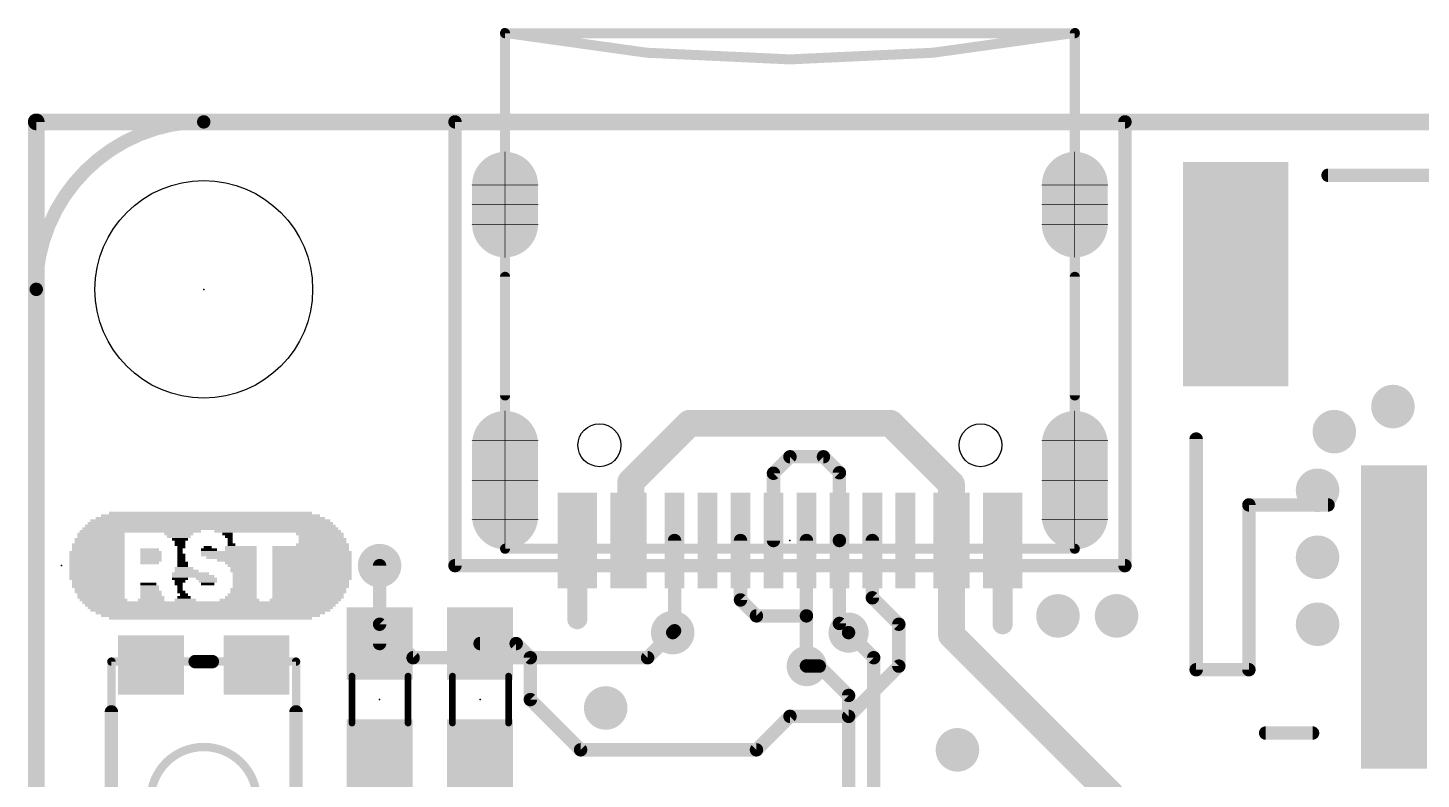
# Model space of a CAD drawing. Extents: x -24 to 83, y -22 to 58.
# Drawn here: x -0.13 to 21, y 47.05 to 58.45 of the extents above; entities that cross this region are included whole.
import ezdxf

# ---------------------------------------------------------------- set-up
doc = ezdxf.new("R2010")
doc.units = 0
for name, color, linetype in [('1', 12, 'CONTINUOUS'), ('16', 53, 'CONTINUOUS'), ('18', 110, 'CONTINUOUS'), ('20', 53, 'CONTINUOUS'), ('21', 41, 'CONTINUOUS'), ('23', 53, 'CONTINUOUS'), ('51', 53, 'CONTINUOUS')]:
    doc.layers.add(name, color=color, linetype=linetype)

# ---------------------------------------------------------------- blocks, each defined once
blk = doc.blocks.new('RECT')
blk.add_solid([(-0.5, -0.5), (0.5, -0.5), (-0.5, 0.5), (0.5, 0.5)])
blk = doc.blocks.new('RECT160000X336000R100')
at = {"const_width": 0.5}
blk.add_lwpolyline([(0.25, -0.55), (0.25, 0.55, 0.4142), (0, 0.8), (0, 0.8, 0.4142), (-0.25, 0.55), (-0.25, -0.55, 0.4142), (0, -0.8), (0, -0.8, 0.4142)], format="xyb", close=True, dxfattribs=at)
blk.add_solid([(-0.0254, -0.5754), (0.0254, -0.5754), (-0.0254, 0.5754), (0.0254, 0.5754)])
blk = doc.blocks.new('RECT160000X256000R100')
at = {"const_width": 0.5}
blk.add_lwpolyline([(0.25, -0.3), (0.25, 0.3, 0.4142), (0, 0.55), (0, 0.55, 0.4142), (-0.25, 0.3), (-0.25, -0.3, 0.4142), (0, -0.55), (0, -0.55, 0.4142)], format="xyb", close=True, dxfattribs=at)
blk.add_solid([(-0.0254, -0.3254), (0.0254, -0.3254), (-0.0254, 0.3254), (0.0254, 0.3254)])
blk = doc.blocks.new('ROUNDV')
at = {"const_width": 0.5}
blk.add_lwpolyline([(0, -0.25, 1), (0, 0.25, 1), (0, -0.25)], format="xyb", dxfattribs=at)

msp = doc.modelspace()

# ---------------------------------------------------------------- linework, layer by layer
at = {"layer": '1'}
for points, const_width in [([(0, 57.023), (0, 0)], 0.254), ([(33.02, 57.023), (0, 57.023)], 0.254), ([(6.35, 57.023), (6.35, 50.292)], 0.2032), ([(16.51, 57.023), (6.35, 57.023)], 0.2032), ([(16.51, 50.292), (16.51, 57.023)], 0.2032), ([(9.017, 51.562), (9.906, 52.451)], 0.4064), ([(12.954, 52.451), (9.906, 52.451)], 0.4064), ([(13.88, 51.525), (12.954, 52.451)], 0.4064), ([(11.18, 51.693), (11.43, 51.943)], 0.2032), ([(11.938, 51.943), (11.43, 51.943)], 0.2032), ([(12.18, 51.701), (11.938, 51.943)], 0.2032), ([(11.18, 50.673), (11.18, 51.693)], 0.2032), ([(12.18, 50.673), (12.18, 51.701)], 0.2032), ([(9.017, 50.71), (9.017, 51.562)], 0.4064), ([(13.88, 50.673), (13.88, 51.525)], 0.4064), ([(8.205, 50.673), (8.205, 49.48)], 0.3048), ([(8.98, 50.673), (9.017, 50.71)], 0.4064), ([(9.68, 50.673), (9.68, 49.304)], 0.2032), ([(10.68, 50.673), (10.68, 49.772)], 0.2032), ([(11.68, 50.673), (11.68, 49.53)], 0.2032), ([(12.18, 50.673), (12.18, 49.415)], 0.2032), ([(12.68, 50.673), (12.68, 49.804)], 0.2032), ([(13.88, 49.239), (13.88, 50.673)], 0.4064), ([(14.655, 50.673), (14.655, 49.403)], 0.3048), ([(5.207, 50.292), (5.207, 49.11)], 0.2032), ([(6.35, 50.292), (16.51, 50.292)], 0.2032), ([(10.68, 49.772), (10.922, 49.53)], 0.2032), ([(12.68, 49.804), (13.081, 49.403)], 0.2032), ([(10.922, 49.53), (11.68, 49.53)], 0.2032), ([(11.68, 49.53), (11.68, 48.772)], 0.2032), ([(12.18, 49.415), (12.319, 49.276)], 0.2032), ([(13.081, 49.403), (13.081, 48.768)], 0.2032), ([(16.399, 46.72), (13.88, 49.239)], 0.4064), ([(9.68, 49.304), (9.652, 49.276)], 0.2032), ([(7.278, 49.11), (6.731, 49.11)], 0.2032), ([(7.493, 48.895), (7.278, 49.11)], 0.2032), ([(7.493, 48.895), (7.493, 48.26)], 0.2032), ([(11.68, 48.772), (11.684, 48.768)], 0.2032), ([(12.319, 48.006), (13.081, 48.768)], 0.2032), ([(7.493, 48.26), (8.255, 47.498)], 0.2032), ([(10.922, 47.498), (11.43, 48.006)], 0.2032), ([(11.43, 48.006), (12.319, 48.006)], 0.2032), ([(8.255, 47.498), (10.922, 47.498)], 0.2032)]:
    msp.add_lwpolyline(points, dxfattribs=dict(at, const_width=const_width))
for points, const_width in [([(0.0635, 57.023, 1), (-0.0635, 57.023)], 0.127), ([(0, 57.0865, 1), (0, 56.9595)], 0.127), ([(6.4008, 57.023, 1), (6.2992, 57.023)], 0.1016), ([(6.35, 57.0738, 1), (6.35, 56.9722)], 0.1016), ([(16.5608, 57.023, 1), (16.4592, 57.023)], 0.1016), ([(16.51, 56.9722, 1), (16.51, 57.0738)], 0.1016), ([(9.906, 52.5526, 1), (9.906, 52.3494)], 0.2032), ([(9.9778, 52.3792, 1), (9.8342, 52.5228)], 0.2032), ([(13.0258, 52.5228, 1), (12.8822, 52.3792)], 0.2032), ([(12.954, 52.3494, 1), (12.954, 52.5526)], 0.2032), ([(11.43, 51.9938, 1), (11.43, 51.8922)], 0.1016), ([(11.4659, 51.9071, 1), (11.3941, 51.9789)], 0.1016), ([(11.9739, 51.9789, 1), (11.9021, 51.9071)], 0.1016), ([(11.938, 51.8922, 1), (11.938, 51.9938)], 0.1016), ([(11.2308, 51.693, 1), (11.1292, 51.693)], 0.1016), ([(11.1441, 51.7289, 1), (11.2159, 51.6571)], 0.1016), ([(12.2308, 51.701, 1), (12.1292, 51.701)], 0.1016), ([(12.1441, 51.6651, 1), (12.2159, 51.7369)], 0.1016), ([(9.1186, 51.562, 1), (8.9154, 51.562)], 0.2032), ([(8.9452, 51.6338, 1), (9.0888, 51.4902)], 0.2032), ([(13.9816, 51.525, 1), (13.7784, 51.525)], 0.2032), ([(13.8082, 51.4532, 1), (13.9518, 51.5968)], 0.2032), ([(8.2812, 50.673, 1), (8.1288, 50.673)], 0.1524), ([(8.9082, 50.7448, 1), (9.0518, 50.6012)], 0.2032), ([(8.9154, 50.71, 1), (9.1186, 50.71)], 0.2032), ([(9.0888, 50.6382, 1), (8.9452, 50.7818)], 0.2032), ([(9.7308, 50.673, 1), (9.6292, 50.673)], 0.1016), ([(10.7308, 50.673, 1), (10.6292, 50.673)], 0.1016), ([(11.1292, 50.673, 1), (11.2308, 50.673)], 0.1016), ([(11.7308, 50.673, 1), (11.6292, 50.673)], 0.1016), ([(12.2308, 50.673, 1), (12.1292, 50.673)], 0.1016), ([(12.1292, 50.673, 1), (12.2308, 50.673)], 0.1016), ([(12.7308, 50.673, 1), (12.6292, 50.673)], 0.1016), ([(13.9816, 50.673, 1), (13.7784, 50.673)], 0.2032), ([(13.7784, 50.673, 1), (13.9816, 50.673)], 0.2032), ([(14.7312, 50.673, 1), (14.5788, 50.673)], 0.1524), ([(5.2578, 50.292, 1), (5.1562, 50.292)], 0.1016), ([(6.35, 50.3428, 1), (6.35, 50.2412)], 0.1016), ([(6.2992, 50.292, 1), (6.4008, 50.292)], 0.1016), ([(16.4592, 50.292, 1), (16.5608, 50.292)], 0.1016), ([(16.51, 50.2412, 1), (16.51, 50.3428)], 0.1016), ([(10.7159, 49.8079, 1), (10.6441, 49.7361)], 0.1016), ([(12.7159, 49.8399, 1), (12.6441, 49.7681)], 0.1016), ([(10.6292, 49.772, 1), (10.7308, 49.772)], 0.1016), ([(12.6292, 49.804, 1), (12.7308, 49.804)], 0.1016), ([(8.1288, 49.48, 1), (8.2812, 49.48)], 0.1524), ([(10.922, 49.5808, 1), (10.922, 49.4792)], 0.1016), ([(10.8861, 49.4941, 1), (10.9579, 49.5659)], 0.1016), ([(11.7308, 49.53, 1), (11.6292, 49.53)], 0.1016), ([(11.6292, 49.53, 1), (11.7308, 49.53)], 0.1016), ([(11.68, 49.4792, 1), (11.68, 49.5808)], 0.1016), ([(12.2159, 49.4509, 1), (12.1441, 49.3791)], 0.1016), ([(12.1292, 49.415, 1), (12.2308, 49.415)], 0.1016), ([(13.1318, 49.403, 1), (13.0302, 49.403)], 0.1016), ([(13.0451, 49.3671, 1), (13.1169, 49.4389)], 0.1016), ([(13.9518, 49.3108, 1), (13.8082, 49.1672)], 0.2032), ([(14.5788, 49.403, 1), (14.7312, 49.403)], 0.1524), ([(9.6161, 49.3119, 1), (9.6879, 49.2401)], 0.1016), ([(9.6292, 49.304, 1), (9.7308, 49.304)], 0.1016), ([(9.7159, 49.2681, 1), (9.6441, 49.3399)], 0.1016), ([(12.2831, 49.2401, 1), (12.3549, 49.3119)], 0.1016), ([(13.7784, 49.239, 1), (13.9816, 49.239)], 0.2032), ([(5.1562, 49.11, 1), (5.2578, 49.11)], 0.1016), ([(6.731, 49.1608, 1), (6.731, 49.0592)], 0.1016), ([(7.3139, 49.1459, 1), (7.2421, 49.0741)], 0.1016), ([(7.278, 49.0592, 1), (7.278, 49.1608)], 0.1016), ([(7.5438, 48.895, 1), (7.4422, 48.895)], 0.1016), ([(7.4571, 48.8591, 1), (7.5289, 48.9309)], 0.1016), ([(11.7159, 48.8079, 1), (11.6441, 48.7361)], 0.1016), ([(11.6292, 48.772, 1), (11.7308, 48.772)], 0.1016), ([(11.6481, 48.7321, 1), (11.7199, 48.8039)], 0.1016), ([(13.0302, 48.768, 1), (13.1318, 48.768)], 0.1016), ([(13.1169, 48.7321, 1), (13.0451, 48.8039)], 0.1016), ([(7.5289, 48.2959, 1), (7.4571, 48.2241)], 0.1016), ([(7.4422, 48.26, 1), (7.5438, 48.26)], 0.1016), ([(11.43, 48.0568, 1), (11.43, 47.9552)], 0.1016), ([(11.4659, 47.9701, 1), (11.3941, 48.0419)], 0.1016), ([(12.2831, 48.0419, 1), (12.3549, 47.9701)], 0.1016), ([(12.319, 47.9552, 1), (12.319, 48.0568)], 0.1016), ([(8.255, 47.5488, 1), (8.255, 47.4472)], 0.1016), ([(8.2191, 47.4621, 1), (8.2909, 47.5339)], 0.1016), ([(10.8861, 47.5339, 1), (10.9579, 47.4621)], 0.1016), ([(10.922, 47.4472, 1), (10.922, 47.5488)], 0.1016)]:
    msp.add_lwpolyline(points, format="xyb", dxfattribs=dict(at, const_width=const_width))
at = {"layer": '16'}
for points, const_width in [([(0, 0), (0, 57.023)], 0.254), ([(0, 57.023), (33.02, 57.023)], 0.254), ([(6.35, 57.023), (6.35, 50.292)], 0.2032), ([(16.51, 57.023), (6.35, 57.023)], 0.2032), ([(16.51, 50.292), (16.51, 57.023)], 0.2032), ([(5.207, 49.403), (5.207, 50.292)], 0.2032), ([(6.35, 50.292), (16.51, 50.292)], 0.2032), ([(5.715, 48.895), (5.207, 49.403)], 0.2032), ([(9.652, 49.276), (9.271, 48.895)], 0.2032), ([(12.319, 49.276), (12.7, 48.895)], 0.2032), ([(9.271, 48.895), (5.715, 48.895)], 0.2032), ([(11.684, 48.768), (11.8738, 48.768)], 0.2032), ([(12.319, 48.3228), (11.8738, 48.768)], 0.2032), ([(12.7, 48.895), (12.7, 40.767)], 0.2032), ([(12.319, 48.3228), (12.319, 41.2122)], 0.2032)]:
    msp.add_lwpolyline(points, dxfattribs=dict(at, const_width=const_width))
for points, const_width in [([(0.0635, 57.023, 1), (-0.0635, 57.023)], 0.127), ([(0, 57.0865, 1), (0, 56.9595)], 0.127), ([(6.4008, 57.023, 1), (6.2992, 57.023)], 0.1016), ([(6.35, 57.0738, 1), (6.35, 56.9722)], 0.1016), ([(16.5608, 57.023, 1), (16.4592, 57.023)], 0.1016), ([(16.51, 56.9722, 1), (16.51, 57.0738)], 0.1016), ([(5.2578, 50.292, 1), (5.1562, 50.292)], 0.1016), ([(6.35, 50.3428, 1), (6.35, 50.2412)], 0.1016), ([(6.2992, 50.292, 1), (6.4008, 50.292)], 0.1016), ([(16.4592, 50.292, 1), (16.5608, 50.292)], 0.1016), ([(16.51, 50.2412, 1), (16.51, 50.3428)], 0.1016), ([(5.2429, 49.4389, 1), (5.1711, 49.3671)], 0.1016), ([(5.1562, 49.403, 1), (5.2578, 49.403)], 0.1016), ([(9.6879, 49.2401, 1), (9.6161, 49.3119)], 0.1016), ([(12.3549, 49.3119, 1), (12.2831, 49.2401)], 0.1016), ([(5.715, 48.9458, 1), (5.715, 48.8442)], 0.1016), ([(5.6791, 48.8591, 1), (5.7509, 48.9309)], 0.1016), ([(9.2351, 48.9309, 1), (9.3069, 48.8591)], 0.1016), ([(9.271, 48.8442, 1), (9.271, 48.9458)], 0.1016), ([(11.684, 48.8188, 1), (11.684, 48.7172)], 0.1016), ([(11.9097, 48.8039, 1), (11.8379, 48.7321)], 0.1016), ([(11.8738, 48.7172, 1), (11.8738, 48.8188)], 0.1016), ([(12.7508, 48.895, 1), (12.6492, 48.895)], 0.1016), ([(12.6641, 48.8591, 1), (12.7359, 48.9309)], 0.1016), ([(12.3698, 48.3228, 1), (12.2682, 48.3228)], 0.1016), ([(12.2831, 48.2869, 1), (12.3549, 48.3587)], 0.1016)]:
    msp.add_lwpolyline(points, format="xyb", dxfattribs=dict(at, const_width=const_width))
at = {"layer": '20'}
for points, const_width in [([(2.54, 57.023, 0.4142), (0, 54.483)], 0.2032), ([(2.54, 57.0738, 1), (2.54, 56.9722)], 0.1016), ([(2.54, 56.9722, 1), (2.54, 57.0738)], 0.1016), ([(0.0508, 54.483, 1), (-0.0508, 54.483)], 0.1016), ([(-0.0508, 54.483, 1), (0.0508, 54.483)], 0.1016)]:
    msp.add_lwpolyline(points, format="xyb", dxfattribs=dict(at, const_width=const_width))
at = {"layer": '20', "const_width": 0.2032}
for points in [[(2.54, 57.023), (30.48, 57.023)], [(0, 2.54), (0, 54.483)]]:
    msp.add_lwpolyline(points, dxfattribs=at)
at = {"layer": '20'}
for centre, radius in [((2.54, 54.483), 1.651), ((8.54, 52.118), 0.325), ((14.32, 52.118), 0.325)]:
    msp.add_circle(centre, radius, dxfattribs=at)
at = {"layer": '21'}
for points, const_width in [([(23.59, 56.213), (19.59, 56.213)], 0.2032), ([(7.11, 52.873), (7.11, 54.673)], 0.1524), ([(15.75, 52.873), (15.75, 54.673)], 0.1524), ([(17.59, 52.213), (17.59, 48.713)], 0.2032), ([(18.39, 48.713), (18.39, 51.213)], 0.2032), ([(18.39, 51.213), (19.59, 51.213)], 0.2032), ([(2.67, 48.836), (2.41, 48.836)], 0.2032), ([(17.59, 48.713), (18.39, 48.713)], 0.2032), ([(1.14, 45.398), (1.14, 48.074)], 0.2032), ([(3.94, 48.074), (3.94, 45.398)], 0.2032), ([(18.6436, 47.7525), (19.3554, 47.7525)], 0.2032)]:
    msp.add_lwpolyline(points, dxfattribs=dict(at, const_width=const_width))
for points, const_width in [([(19.59, 56.2638, 1), (19.59, 56.1622)], 0.1016), ([(7.1481, 54.673, 1), (7.0719, 54.673)], 0.0762), ([(15.7881, 54.673, 1), (15.7119, 54.673)], 0.0762), ([(7.0719, 52.873, 1), (7.1481, 52.873)], 0.0762), ([(15.7119, 52.873, 1), (15.7881, 52.873)], 0.0762), ([(17.6408, 52.213, 1), (17.5392, 52.213)], 0.1016), ([(18.4408, 51.213, 1), (18.3392, 51.213)], 0.1016), ([(18.39, 51.2638, 1), (18.39, 51.1622)], 0.1016), ([(19.59, 51.1622, 1), (19.59, 51.2638)], 0.1016), ([(2.41, 48.8868, 1), (2.41, 48.7852)], 0.1016), ([(2.67, 48.7852, 1), (2.67, 48.8868)], 0.1016), ([(17.59, 48.7638, 1), (17.59, 48.6622)], 0.1016), ([(18.39, 48.6622, 1), (18.39, 48.7638)], 0.1016), ([(17.5392, 48.713, 1), (17.6408, 48.713)], 0.1016), ([(18.3392, 48.713, 1), (18.4408, 48.713)], 0.1016), ([(1.1908, 48.074, 1), (1.0892, 48.074)], 0.1016), ([(3.9908, 48.074, 1), (3.8892, 48.074)], 0.1016), ([(18.6436, 47.8033, 1), (18.6436, 47.7017)], 0.1016), ([(19.3554, 47.7017, 1), (19.3554, 47.8033)], 0.1016), ([(2.54, 45.931, 1), (2.54, 47.541, 1), (2.54, 45.931)], 0.127)]:
    msp.add_lwpolyline(points, format="xyb", dxfattribs=dict(at, const_width=const_width))
at = {"layer": '23'}
for p in [(2.54, 54.483), (11.43, 50.673), (0.381, 50.292), (5.207, 48.26), (6.731, 48.26)]:
    msp.add_point(p, dxfattribs=at)
at = {"layer": '51'}
for points, const_width in [([(7.11, 58.373, 0.0931), (15.75, 58.373)], 0.1524), ([(7.11, 58.4061, 1), (7.11, 58.3299)], 0.0762), ([(7.1481, 58.368, 1), (7.0719, 58.368)], 0.0762), ([(7.117, 58.4104, 1), (7.103, 58.3356)], 0.0762), ([(15.7881, 58.368, 1), (15.7119, 58.368)], 0.0762), ([(15.757, 58.3356, 1), (15.743, 58.4104)], 0.0762), ([(15.75, 58.3299, 1), (15.75, 58.4061)], 0.0762), ([(7.1125, 56.568, 1), (7.1075, 56.568)], 0.005), ([(15.7525, 56.568, 1), (15.7475, 56.568)], 0.005), ([(6.61, 56.0705, 1), (6.61, 56.0655)], 0.005), ([(7.61, 56.0655, 1), (7.61, 56.0705)], 0.005), ([(15.25, 56.0705, 1), (15.25, 56.0655)], 0.005), ([(16.25, 56.0655, 1), (16.25, 56.0705)], 0.005), ([(6.61, 55.7705, 1), (6.61, 55.7655)], 0.005), ([(7.61, 55.7655, 1), (7.61, 55.7705)], 0.005), ([(15.25, 55.7705, 1), (15.25, 55.7655)], 0.005), ([(16.25, 55.7655, 1), (16.25, 55.7705)], 0.005), ([(6.61, 55.4705, 1), (6.61, 55.4655)], 0.005), ([(7.61, 55.4655, 1), (7.61, 55.4705)], 0.005), ([(15.25, 55.4705, 1), (15.25, 55.4655)], 0.005), ([(16.25, 55.4655, 1), (16.25, 55.4705)], 0.005), ([(7.1075, 54.968, 1), (7.1125, 54.968)], 0.005), ([(15.7475, 54.968, 1), (15.7525, 54.968)], 0.005), ([(7.1125, 52.638, 1), (7.1075, 52.638)], 0.005), ([(15.7525, 52.638, 1), (15.7475, 52.638)], 0.005), ([(6.61, 52.1905, 1), (6.61, 52.1855)], 0.005), ([(7.61, 52.1855, 1), (7.61, 52.1905)], 0.005), ([(15.25, 52.1905, 1), (15.25, 52.1855)], 0.005), ([(16.25, 52.1855, 1), (16.25, 52.1905)], 0.005), ([(6.61, 51.5905, 1), (6.61, 51.5855)], 0.005), ([(7.61, 51.5855, 1), (7.61, 51.5905)], 0.005), ([(15.25, 51.5905, 1), (15.25, 51.5855)], 0.005), ([(16.25, 51.5855, 1), (16.25, 51.5905)], 0.005), ([(6.61, 50.9905, 1), (6.61, 50.9855)], 0.005), ([(7.61, 50.9855, 1), (7.61, 50.9905)], 0.005), ([(15.25, 50.9905, 1), (15.25, 50.9855)], 0.005), ([(16.25, 50.9855, 1), (16.25, 50.9905)], 0.005), ([(7.11, 50.5861, 1), (7.11, 50.5099)], 0.0762), ([(7.0719, 50.548, 1), (7.1481, 50.548)], 0.0762), ([(7.1125, 50.548, 1), (7.1075, 50.548)], 0.005), ([(7.1075, 50.548, 1), (7.1125, 50.548)], 0.005), ([(7.1075, 50.538, 1), (7.1125, 50.538)], 0.005), ([(15.7119, 50.548, 1), (15.7881, 50.548)], 0.0762), ([(15.75, 50.5099, 1), (15.75, 50.5861)], 0.0762), ([(15.7525, 50.548, 1), (15.7475, 50.548)], 0.005), ([(15.7475, 50.548, 1), (15.7525, 50.548)], 0.005), ([(15.7475, 50.538, 1), (15.7525, 50.538)], 0.005), ([(1.14, 48.8678, 1), (1.14, 48.8043)], 0.0635), ([(1.1718, 48.836, 1), (1.1083, 48.836)], 0.0635), ([(3.9718, 48.836, 1), (3.9083, 48.836)], 0.0635), ([(3.94, 48.8043, 1), (3.94, 48.8678)], 0.0635), ([(4.8134, 48.616, 1), (4.7626, 48.616)], 0.0508), ([(5.6644, 48.616, 1), (5.6136, 48.616)], 0.0508), ([(6.3374, 48.616, 1), (6.2866, 48.616)], 0.0508), ([(7.1884, 48.616, 1), (7.1376, 48.616)], 0.0508), ([(4.7626, 47.904, 1), (4.8134, 47.904)], 0.0508), ([(5.6136, 47.904, 1), (5.6644, 47.904)], 0.0508), ([(6.2866, 47.904, 1), (6.3374, 47.904)], 0.0508), ([(7.1376, 47.904, 1), (7.1884, 47.904)], 0.0508)]:
    msp.add_lwpolyline(points, format="xyb", dxfattribs=dict(at, const_width=const_width))
for points, const_width in [([(15.75, 58.368), (7.11, 58.368)], 0.1524), ([(7.11, 50.548), (7.11, 58.368)], 0.1524), ([(15.75, 58.368), (15.75, 50.548)], 0.1524), ([(7.11, 54.968), (7.11, 56.568)], 0.01), ([(15.75, 54.968), (15.75, 56.568)], 0.01), ([(7.61, 56.068), (6.61, 56.068)], 0.01), ([(16.25, 56.068), (15.25, 56.068)], 0.01), ([(7.61, 55.768), (6.61, 55.768)], 0.01), ([(16.25, 55.768), (15.25, 55.768)], 0.01), ([(7.61, 55.468), (6.61, 55.468)], 0.01), ([(16.25, 55.468), (15.25, 55.468)], 0.01), ([(7.11, 50.548), (7.11, 52.638)], 0.01), ([(15.75, 50.548), (15.75, 52.638)], 0.01), ([(7.61, 52.188), (6.61, 52.188)], 0.01), ([(16.25, 52.188), (15.25, 52.188)], 0.01), ([(7.61, 51.588), (6.61, 51.588)], 0.01), ([(16.25, 51.588), (15.25, 51.588)], 0.01), ([(7.61, 50.988), (6.61, 50.988)], 0.01), ([(16.25, 50.988), (15.25, 50.988)], 0.01), ([(15.75, 50.548), (7.11, 50.548)], 0.1524), ([(7.11, 50.538), (7.11, 50.548)], 0.01), ([(15.75, 50.538), (15.75, 50.548)], 0.01), ([(3.94, 48.836), (1.14, 48.836)], 0.127), ([(1.14, 48.836), (1.14, 44.636)], 0.127), ([(3.94, 48.836), (3.94, 44.636)], 0.127), ([(4.788, 48.616), (4.788, 47.904)], 0.1016), ([(5.639, 48.616), (5.639, 47.904)], 0.1016), ([(6.312, 48.616), (6.312, 47.904)], 0.1016), ([(7.163, 48.616), (7.163, 47.904)], 0.1016)]:
    msp.add_lwpolyline(points, dxfattribs=dict(at, const_width=const_width))

# ---------------------------------------------------------------- block references
at = {"layer": '1'}
for name, p in [('RECT160000X256000R100', (7.11, 55.768)), ('RECT160000X256000R100', (15.75, 55.768)), ('RECT160000X336000R100', (7.11, 51.588)), ('RECT160000X336000R100', (15.75, 51.588))]:
    msp.add_blockref(name, p, dxfattribs=at)
for p, xscale, yscale, rotation in [((18.19, 54.713), 3.4, 1.6, 90), ((8.205, 50.673), 0.6, 1.45, 180), ((8.98, 50.673), 0.55, 1.45, 180), ((9.68, 50.673), 0.3, 1.45, 180), ((10.18, 50.673), 0.3, 1.45, 180), ((10.68, 50.673), 0.3, 1.45, 180), ((11.18, 50.673), 0.3, 1.45, 180)]:
    msp.add_blockref('RECT', p, dxfattribs=dict(at, xscale=xscale, yscale=yscale, rotation=rotation))
at = {"layer": '1', "yscale": 4.6}
msp.add_blockref('RECT', (20.59, 49.513), dxfattribs=at)
at = {"layer": '1', "yscale": 1.45}
for p, xscale in [((11.68, 50.673), 0.3), ((12.18, 50.673), 0.3), ((12.68, 50.673), 0.3), ((13.18, 50.673), 0.3), ((13.88, 50.673), 0.55), ((14.655, 50.673), 0.6)]:
    msp.add_blockref('RECT', p, dxfattribs=dict(at, xscale=xscale))
at = {"layer": '1', "rotation": 270}
for p, xscale in [((5.207, 49.11), 1.1), ((6.731, 49.11), 1.1), ((1.74, 48.786), 0.9), ((3.34, 48.786), 0.9), ((5.207, 47.41), 1.1), ((6.731, 47.41), 1.1)]:
    msp.add_blockref('RECT', p, dxfattribs=dict(at, xscale=xscale))
at = {"layer": '16', "rotation": 180}
for name, p in [('RECT160000X256000R100', (7.11, 55.768)), ('RECT160000X256000R100', (15.75, 55.768)), ('RECT160000X336000R100', (7.11, 51.588)), ('RECT160000X336000R100', (15.75, 51.588))]:
    msp.add_blockref(name, p, dxfattribs=at)
at = {"layer": '18'}
for p, xscale, yscale in [((20.574, 52.705), 0.6604, 0.6604), ((20.574, 52.705), 0.6604, 0.6604), ((19.685, 52.324), 0.6604, 0.6604), ((19.685, 52.324), 0.6604, 0.6604), ((19.431, 51.435), 0.6604, 0.6604), ((19.431, 51.435), 0.6604, 0.6604), ((19.431, 50.419), 0.6604, 0.6604), ((19.431, 50.419), 0.6604, 0.6604), ((5.207, 50.292), 0.6604, 0.6604), ((5.207, 50.292), 0.6604, 0.6604), ((15.494, 49.53), 0.6604, 0.6604), ((15.494, 49.53), 0.6604, 0.6604), ((16.383, 49.53), 0.6604, 0.6604), ((16.383, 49.53), 0.6604, 0.6604), ((19.431, 49.403), 0.6604, 0.6604), ((19.431, 49.403), 0.6604, 0.6604), ((9.652, 49.276), 0.6604, 0.6604), ((9.652, 49.276), 0.6604, 0.6604), ((12.319, 49.276), 0.6096, 0.6096), ((12.319, 49.276), 0.6096, 0.6096), ((11.684, 48.768), 0.6096, 0.6096), ((11.684, 48.768), 0.6096, 0.6096), ((8.636, 48.133), 0.6604, 0.6604), ((8.636, 48.133), 0.6604, 0.6604), ((13.97, 47.498), 0.6604, 0.6604), ((13.97, 47.498), 0.6604, 0.6604)]:
    msp.add_blockref('ROUNDV', p, dxfattribs=dict(at, xscale=xscale, yscale=yscale))
at = {"layer": '21', "yscale": 0.04}
for p, xscale in [((2.641, 50.932), 3.72), ((2.641, 50.972), 3.64), ((2.641, 51.012), 3.48), ((2.641, 51.052), 3.32), ((2.641, 51.092), 3.08), ((0.961, 50.692), 0.76), ((0.981, 50.772), 0.72), ((0.981, 50.732), 0.72), ((1.581, 50.812), 1.84), ((2.641, 50.852), 3.88), ((2.641, 50.892), 3.8), ((2.161, 50.772), 0.44), ((2.161, 50.732), 0.36), ((2.181, 50.692), 0.24), ((3.661, 50.812), 1.92), ((2.901, 50.772), 0.16), ((2.921, 50.732), 0.12), ((2.941, 50.692), 0.08), ((4.301, 50.772), 0.72), ((4.321, 50.732), 0.68), ((4.341, 50.692), 0.72), ((0.921, 50.492), 0.84), ((0.941, 50.612), 0.8), ((0.941, 50.572), 0.8), ((0.941, 50.532), 0.8), ((0.961, 50.652), 0.76), ((1.721, 50.532), 0.28), ((1.741, 50.492), 0.32), ((2.181, 50.652), 0.16), ((2.181, 50.612), 0.16), ((2.201, 50.572), 0.12), ((2.181, 50.532), 0.08), ((2.181, 50.492), 0.08), ((2.621, 50.532), 0.24), ((2.921, 50.492), 0.84), ((2.601, 50.572), 0.12), ((3.101, 50.572), 0.48), ((3.101, 50.532), 0.48), ((2.941, 50.652), 0.08), ((2.961, 50.612), 0.12), ((4.161, 50.572), 1.16), ((4.161, 50.532), 1.16), ((4.181, 50.492), 1.2), ((4.341, 50.612), 0.8), ((4.341, 50.652), 0.72), ((0.921, 50.452), 0.84), ((0.921, 50.412), 0.84), ((0.921, 50.372), 0.84), ((0.921, 50.332), 0.84), ((0.921, 50.292), 0.84), ((1.741, 50.452), 0.32), ((1.741, 50.412), 0.32), ((1.741, 50.372), 0.32), ((1.721, 50.332), 0.28), ((2.201, 50.452), 0.12), ((2.201, 50.412), 0.12), ((2.201, 50.372), 0.12), ((2.221, 50.332), 0.16), ((2.221, 50.292), 0.16), ((2.921, 50.452), 0.84), ((2.961, 50.412), 0.76), ((3.041, 50.372), 0.6), ((3.101, 50.332), 0.48), ((3.121, 50.292), 0.44), ((4.181, 50.452), 1.2), ((4.181, 50.412), 1.2), ((4.181, 50.372), 1.2), ((4.181, 50.332), 1.2), ((4.181, 50.292), 1.2), ((0.921, 50.252), 0.84), ((0.921, 50.212), 0.84), ((0.921, 50.172), 0.84), ((0.921, 50.132), 0.84), ((0.921, 50.092), 0.84), ((2.341, 50.172), 0.56), ((2.381, 50.132), 0.64), ((2.181, 50.092), 0.24), ((2.241, 50.252), 0.28), ((2.281, 50.212), 0.36), ((2.581, 50.092), 0.32), ((3.141, 50.252), 0.4), ((3.141, 50.212), 0.4), ((3.161, 50.172), 0.36), ((3.161, 50.132), 0.36), ((3.161, 50.092), 0.36), ((4.181, 50.252), 1.2), ((4.181, 50.212), 1.2), ((4.181, 50.172), 1.2), ((4.181, 50.132), 1.2), ((4.181, 50.092), 1.2), ((0.941, 50.052), 0.8), ((0.941, 50.012), 0.8), ((0.941, 49.972), 0.8), ((0.961, 49.932), 0.76), ((0.961, 49.892), 0.76), ((0.981, 49.852), 0.72), ((1.701, 50.012), 0.24), ((1.721, 49.972), 0.28), ((1.721, 49.932), 0.28), ((1.741, 49.892), 0.32), ((1.741, 49.852), 0.32), ((2.181, 50.052), 0.16), ((2.161, 50.012), 0.12), ((2.181, 49.972), 0.08), ((2.181, 49.932), 0.08), ((2.201, 49.892), 0.12), ((2.241, 49.852), 0.12), ((2.601, 50.052), 0.28), ((2.601, 50.012), 0.2), ((3.121, 49.852), 0.44), ((3.141, 49.932), 0.4), ((3.141, 49.892), 0.4), ((3.161, 50.052), 0.36), ((3.161, 50.012), 0.36), ((3.161, 49.972), 0.36), ((4.161, 50.052), 1.16), ((4.161, 50.012), 1.16), ((4.161, 49.972), 1.16), ((4.141, 49.932), 1.12), ((4.141, 49.892), 1.12), ((4.121, 49.852), 1.08), ((0.981, 49.812), 0.72), ((1.021, 49.772), 0.72), ((2.641, 49.732), 3.88), ((2.641, 49.692), 3.8), ((2.641, 49.652), 3.72), ((1.741, 49.772), 0.4), ((1.761, 49.812), 0.36), ((2.261, 49.772), 0.32), ((2.241, 49.812), 0.2), ((3.081, 49.772), 0.6), ((3.101, 49.812), 0.48), ((4.081, 49.772), 1.08), ((4.121, 49.812), 1.08), ((2.641, 49.612), 3.64), ((2.641, 49.572), 3.48), ((2.641, 49.532), 3.32), ((2.641, 49.492), 3.08)]:
    msp.add_blockref('RECT', p, dxfattribs=dict(at, xscale=xscale))
at = {"layer": '51', "rotation": 270}
for p, xscale, yscale in [((1.74, 48.936), 0.2, 0.6), ((3.34, 48.936), 0.2, 0.6), ((5.2121, 48.8482), 0.5001, 0.95), ((6.7361, 48.8482), 0.5001, 0.95), ((5.2121, 47.6798), 0.5001, 0.95), ((6.7361, 47.6798), 0.5001, 0.95)]:
    msp.add_blockref('RECT', p, dxfattribs=dict(at, xscale=xscale, yscale=yscale))

doc.saveas('drawing.dxf')
